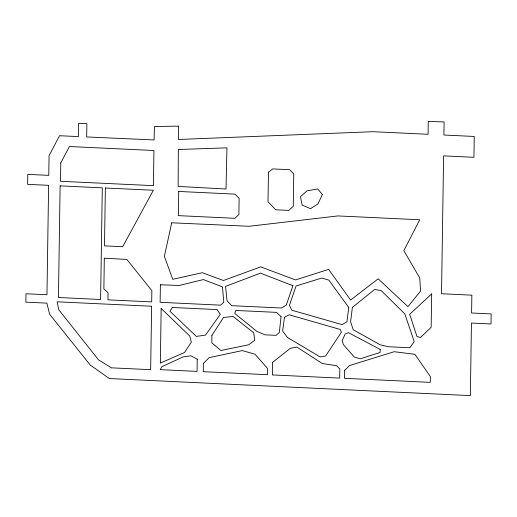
<?xml version="1.0" encoding="UTF-8"?>
<svg xmlns="http://www.w3.org/2000/svg" width="517" height="517" viewBox="0 0 517 517"><rect width="100%" height="100%" fill="white"/><g stroke="black" fill="none" stroke-linecap="round" stroke-linejoin="round"><path stroke-width="0.78" d="M178.333 149.491L178.152 186.43L226.013 189.015L226.95 147.843L178.333 149.491M178.455 126.142L178.391 139.487L372.983 131.699L428.07 134.291L428.263 121.385L444.09 121.934L443.922 135.034L474.257 136.462L473.947 157.304L443.605 155.882L441.518 293.74L471.866 295.168L471.594 312.998L491.15 313.922L490.995 323.978L471.446 323.06L470.347 395.615L109.339 378.534L90.268 365.067L49.632 314.239L46.873 303.13L25.85 302.141L25.979 293.759L46.963 294.742L48.617 185.332L27.634 184.349L27.782 174.378L48.766 175.366L49.07 155.623L59.539 135.725L78.371 136.598L78.578 123.259L86.882 123.66L86.682 136.94L154.105 139.958L154.409 126.51L178.455 126.142M104.305 258.235L103.878 288.925L108.053 292.7L107.95 299.841L151.688 301.896L151.856 290.644L126.852 259.405L104.305 258.229M60.127 185.874L58.44 297.514L100.608 299.492L102.295 187.852L60.127 185.874M60.767 162.945L60.495 181.286L153.413 185.655L153.943 150.505L69.42 146.531L60.767 162.945M105.365 188.001L104.492 245.853L122.671 246.706L153.375 190.256L105.365 188.001M151.617 306.245L150.66 369.681L111.381 367.833L98.547 359.877L58.776 309.767L57.167 301.812L151.617 306.245M160.393 284.783L160.128 302.309L220.559 305.153L223.809 302.245L222.439 286.89L203.388 279.574L179.147 285.468L160.393 284.783M161.168 308.475L160.341 363.115L184.53 352.458L191.348 342.189L189.784 336.069L161.168 308.475M178.708 191.445L178.346 215.647L234.88 218.303L238.886 214.477L239.132 198.354L234.97 194.127L178.708 191.445M197.248 359.173L197.061 371.393L160.244 369.661L161.892 366.682L183.412 356.814L190.889 355.812L197.248 359.173M203.394 363.477L203.265 371.684L267.567 374.709L267.664 368.595L255.062 354.242L242.299 350.584L209.062 357.661L203.394 363.477M211.918 335.391L211.808 342.829L220.946 350.5L248.69 344.768L254.791 340.238L253.679 332.767L233.102 316.443L223.473 317.522L211.918 335.391M268.478 172.245L268 201.772L275.723 209.786L288.706 210.393L293.262 206.315L293.759 173.667L289.61 169.705L272.717 168.91L268.478 172.245M272.562 362.372L272.375 374.935L339.675 378.095L339.818 368.925L336.657 365.719L322.272 363.516L296.823 347.03L290.399 348.258L272.562 362.365M344.6 370.482L344.477 378.321L430.267 382.354L430.357 376.576L414.918 354.326L394.225 351.709L349.479 365.558L344.6 370.482M380.163 349.414L380.118 352.471L360.265 358.792L354.229 356.982L343.385 344.626L342.215 340.632L345.149 334.008L348.374 332.631L380.163 349.414M431.682 293.908L431.146 327.28L420.457 337.549L416.941 336.425L409.684 314.291L431.682 293.908M281.067 316.624L279.316 332.444L276.072 335.346L264.866 334.822L256.904 331.391L234.75 313.464L235.687 310.452L276.414 312.365L281.067 316.624M352.368 307.415L350.597 321.781L353.221 329.736L380.228 344.833L388.209 346.733L409.832 347.754L414.214 341.621L404.798 313.813L381.113 290.548L374.573 289.501L352.368 307.415M348.755 307.466L346.933 321.794L342.086 324.624L291.717 310.2L289.442 305.327L296.073 285.991L321.723 278.049L328.825 280.091L348.755 307.466M284.46 317.328L282.65 331.067L287.355 337.407L320.042 356.898L325.594 356.026L341.414 332.198L340.212 329.458L289.152 314.795L284.46 317.328M171.722 222.795L164.374 256.348L172.768 279.309L202.309 272.698L223.447 280.505L260.684 266.869L295.556 279.943L328.644 269.383L350.629 300.028L378.16 278.831L407.958 306.652L420.567 291.097L419.739 277.939L403.835 250.655L419.726 219.764L337.95 215.925L249.226 226.278L171.722 222.795M292.913 285.72L286.244 305.179L281.397 308.009L231.765 305.676L227.034 300.868L225.574 286.405L260.458 273.118L292.913 285.72M322.356 194.541L317.91 204.002L310.497 208.655L302.154 205.107L300.48 196.583L307.008 190.857L317.774 188.996L322.356 194.541M172.29 307.473L169.944 311.24L196.344 336.405L205.514 335.094L220.313 314.317L217.114 309.58L172.29 307.473"/></g></svg>
